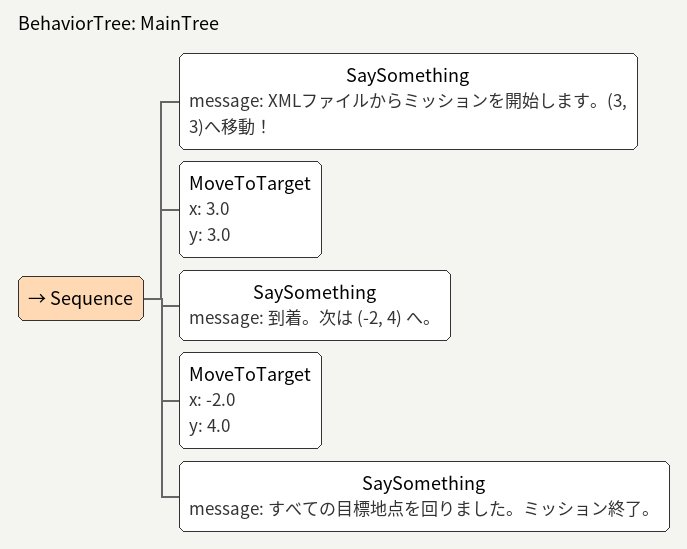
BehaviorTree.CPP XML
<root BTCPP_format="4">
    <BehaviorTree ID="MainTree">
        <Sequence>
            <SaySomething message="XMLファイルからミッションを開始します。(3, 3)へ移動！"/>
            <MoveToTarget x="3.0" y="3.0"/>
            <SaySomething message="到着。次は (-2, 4) へ。"/>
            <MoveToTarget x="-2.0" y="4.0"/>
            <SaySomething message="すべての目標地点を回りました。ミッション終了。"/>
        </Sequence>
    </BehaviorTree>
</root>
